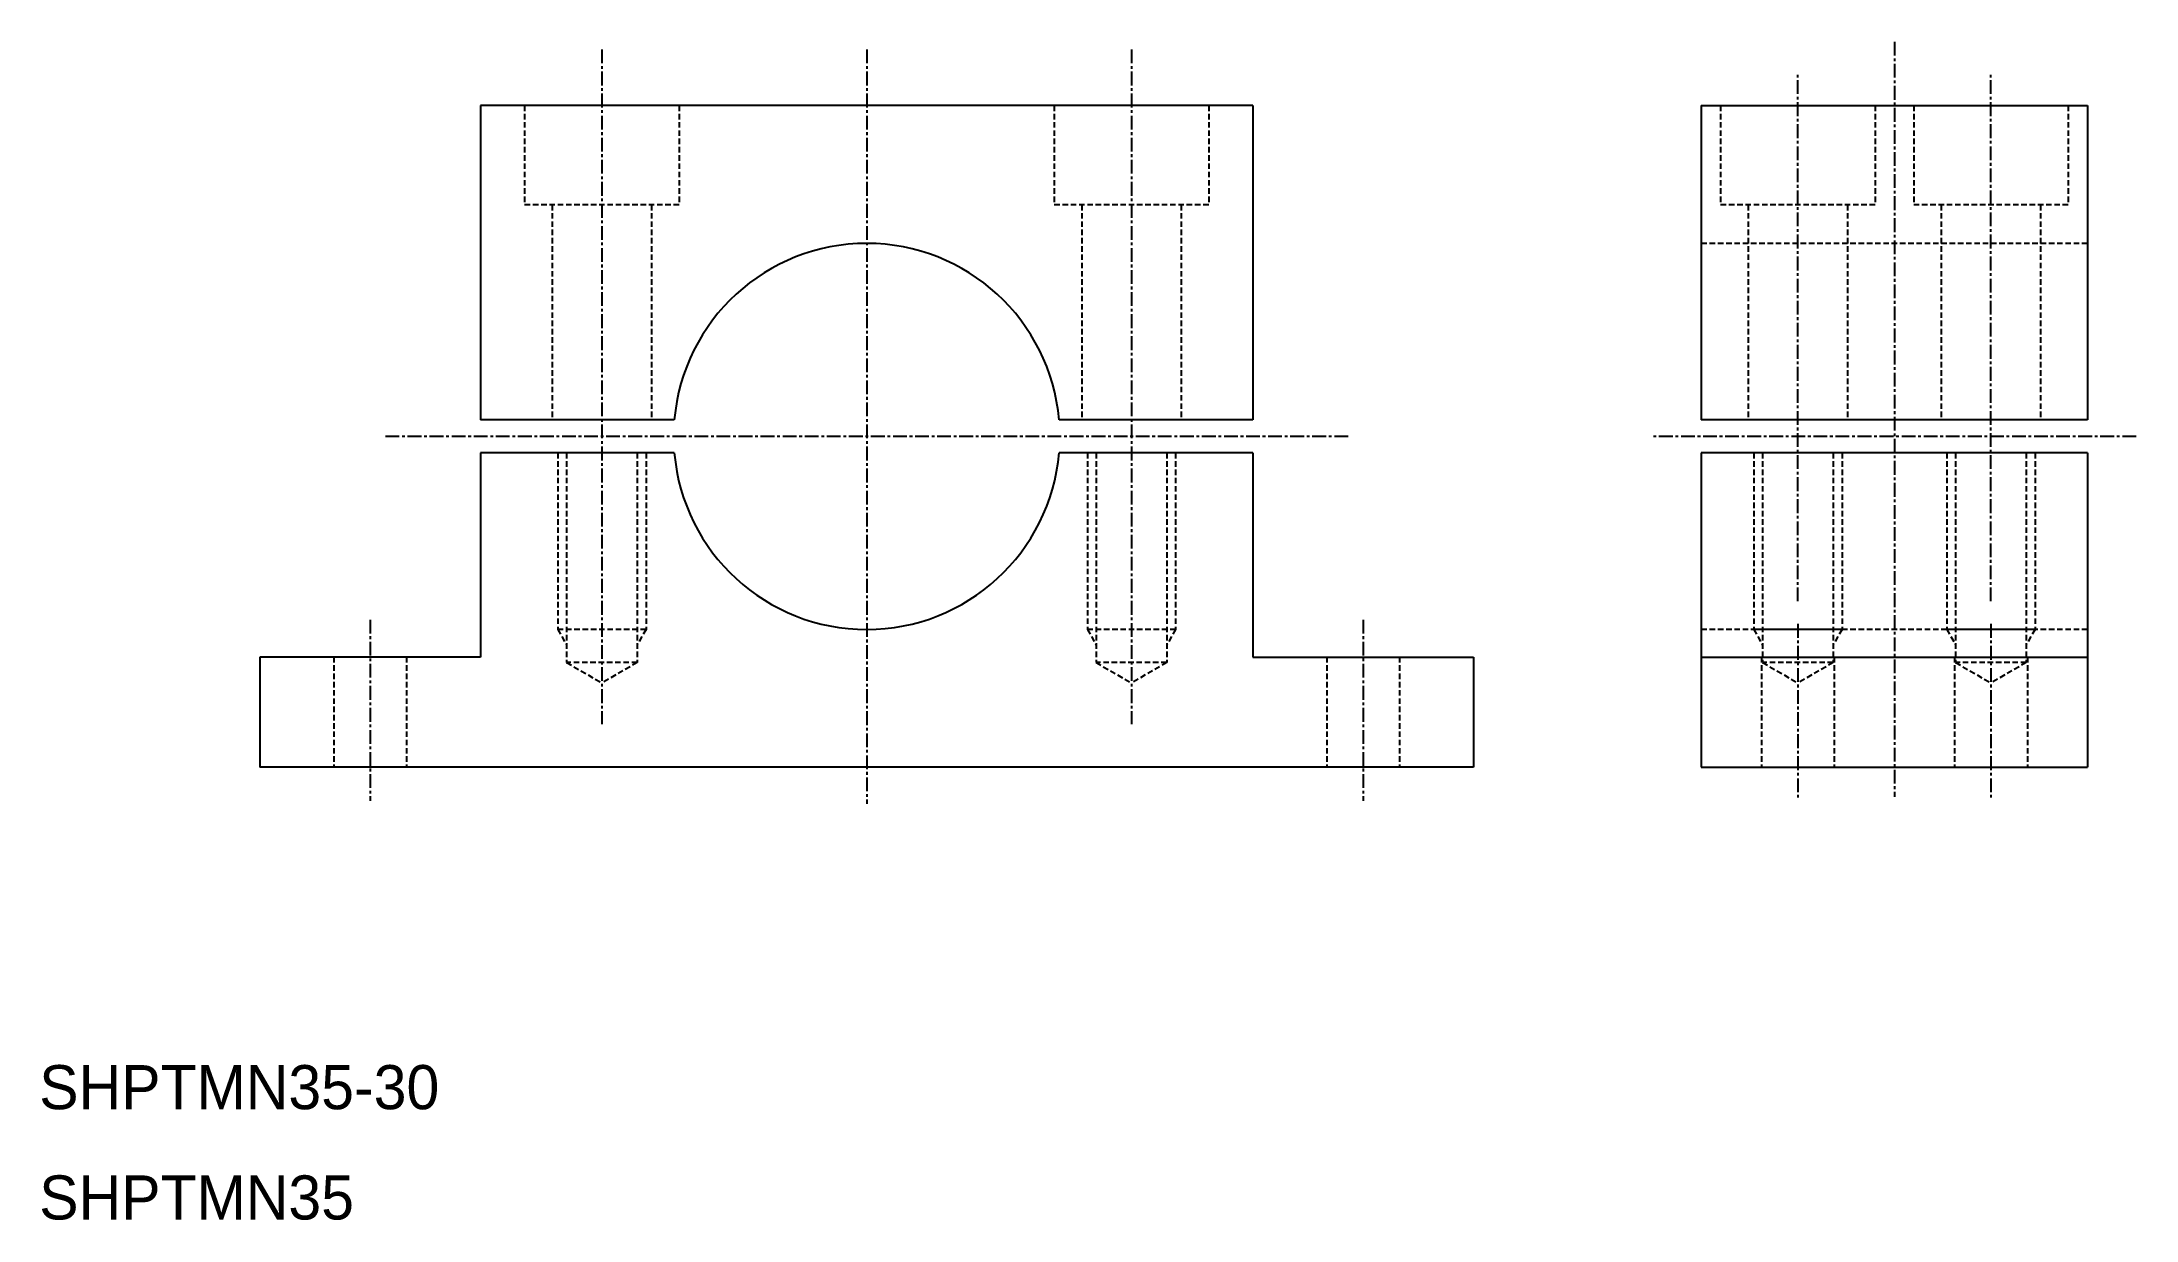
# Model space of a CAD drawing. Extents: x 10 to 200, y 10 to 117.
import ezdxf

# ---------------------------------------------------------------- set-up
doc = ezdxf.new("R2010")
doc.units = 0
doc.linetypes.add('CENTER', pattern=[2, 1.25, -0.25, 0.25, -0.25])
doc.linetypes.add('DASHED', pattern=[0.75, 0.5, -0.25])
doc.layers.get('0').update_dxf_attribs({"linetype": 'CONTINUOUS'})
doc.layers.add('CENTER', color=1, linetype='CENTER')

msp = doc.modelspace()

# ---------------------------------------------------------------- linework, layer by layer
at = {"color": 7, "linetype": 'CONTINUOUS'}
for p, q in [((120, 111), (50, 111)), ((50, 111), (50, 82.5)), ((120, 111), (120, 82.5)), ((160.65, 111), (195.65, 111)), ((160.65, 111), (160.65, 82.5)), ((195.65, 111), (195.65, 82.5)), ((67.56, 82.5), (50, 82.5)), ((120, 82.5), (102.44, 82.5)), ((195.65, 82.5), (160.65, 82.5)), ((67.56, 79.5), (50, 79.5)), ((50, 79.5), (50, 61)), ((120, 79.5), (102.44, 79.5)), ((120, 79.5), (120, 61)), ((195.65, 79.5), (160.65, 79.5)), ((160.65, 79.5), (160.65, 51)), ((195.65, 79.5), (195.65, 51)), ((50, 61), (30, 61)), ((30, 61), (30, 51)), ((120, 61), (140, 61)), ((140, 61), (140, 51)), ((160.65, 61), (195.65, 61)), ((140, 51), (30, 51)), ((85, 51), (85, 51)), ((112.5, 51), (112.5, 51)), ((160.65, 51), (195.65, 51))]:
    msp.add_line(p, q, dxfattribs=at)
at = {"color": 3, "linetype": 'DASHED'}
for p, q in [((54, 111), (54, 102)), ((68, 111), (68, 102)), ((102, 111), (102, 102)), ((116, 111), (116, 102)), ((162.4, 111), (162.4, 102)), ((176.4, 111), (176.4, 102)), ((179.9, 111), (179.9, 102)), ((193.9, 111), (193.9, 102)), ((68, 102), (54, 102)), ((56.5, 102), (56.5, 82.5)), ((65.5, 102), (65.5, 82.5)), ((116, 102), (102, 102)), ((104.5, 102), (104.5, 82.5)), ((113.5, 102), (113.5, 82.5)), ((176.4, 102), (162.4, 102)), ((164.9, 102), (164.9, 82.5)), ((173.9, 102), (173.9, 82.5)), ((193.9, 102), (179.9, 102)), ((182.4, 102), (182.4, 82.5)), ((191.4, 102), (191.4, 82.5)), ((195.65, 98.5), (160.65, 98.5)), ((57, 79.5), (57, 63.5)), ((57.8, 79.5), (57.8, 60.5)), ((64.2, 79.5), (64.2, 60.5)), ((65, 79.5), (65, 63.5)), ((105, 79.5), (105, 63.5)), ((105.8, 79.5), (105.8, 60.5)), ((112.2, 79.5), (112.2, 60.5)), ((113, 79.5), (113, 63.5)), ((165.4, 79.5), (165.4, 63.5)), ((166.2, 79.5), (166.2, 60.5)), ((172.6, 79.5), (172.6, 60.5)), ((173.4, 79.5), (173.4, 63.5)), ((182.9, 79.5), (182.9, 63.5)), ((183.7, 79.5), (183.7, 60.5)), ((190.1, 79.5), (190.1, 60.5)), ((190.9, 79.5), (190.9, 63.5)), ((65, 63.5), (57, 63.5)), ((57, 63.5), (57.8, 62.11)), ((65, 63.5), (64.2, 62.11)), ((113, 63.5), (105, 63.5)), ((105, 63.5), (105.8, 62.11)), ((113, 63.5), (112.2, 62.11)), ((195.65, 63.5), (160.65, 63.5)), ((173.4, 63.5), (165.4, 63.5)), ((165.4, 63.5), (166.2, 62.11)), ((173.4, 63.5), (172.6, 62.11)), ((190.9, 63.5), (182.9, 63.5)), ((182.9, 63.5), (183.7, 62.11)), ((190.9, 63.5), (190.1, 62.11)), ((36.7, 61), (36.7, 51)), ((43.3, 61), (43.3, 51)), ((126.7, 61), (126.7, 51)), ((133.3, 61), (133.3, 51)), ((166.1, 61), (166.1, 51)), ((172.7, 61), (172.7, 51)), ((183.6, 61), (183.6, 51)), ((190.2, 61), (190.2, 51)), ((64.2, 60.5), (57.8, 60.5)), ((57.8, 60.5), (61, 58.65)), ((64.2, 60.5), (61, 58.65)), ((112.2, 60.5), (105.8, 60.5)), ((105.8, 60.5), (109, 58.65)), ((112.2, 60.5), (109, 58.65)), ((166.2, 60.5), (169.4, 58.65)), ((172.6, 60.5), (166.2, 60.5)), ((172.6, 60.5), (169.4, 58.65)), ((190.1, 60.5), (183.7, 60.5)), ((183.7, 60.5), (186.9, 58.65)), ((190.1, 60.5), (186.9, 58.65))]:
    msp.add_line(p, q, dxfattribs=at)
at = {"color": 7, "linetype": 'CONTINUOUS'}
for start, end in [(4.9171, 175.0829), (184.9171, 355.0829)]:
    msp.add_arc((85, 81), 17.5, start, end, dxfattribs=at)
at = {"layer": 'CENTER', "color": 1, "linetype": 'CENTER'}
for p, q in [((61, 116.08), (61, 54.91)), ((85, 116.08), (85, 47.69)), ((109, 116.08), (109, 54.91)), ((178.15, 116.78), (178.15, 48.31)), ((169.4, 66.05), (169.4, 114)), ((186.9, 66.05), (186.9, 114)), ((128.64, 81), (41.36, 81)), ((200.06, 81), (156.25, 81)), ((40, 64.38), (40, 47.95)), ((130, 64.38), (130, 47.95)), ((169.4, 64), (169.4, 48)), ((186.9, 64), (186.9, 48))]:
    msp.add_line(p, q, dxfattribs=at)

# ---------------------------------------------------------------- texts
at = {"color": 7, "linetype": 'CONTINUOUS'}
for s, p in [('SHPTMN35-30', (10, 20)), ('SHPTMN35', (10, 10))]:
    msp.add_text(s, height=4, dxfattribs=at).set_placement(p)

doc.saveas('drawing.dxf')
